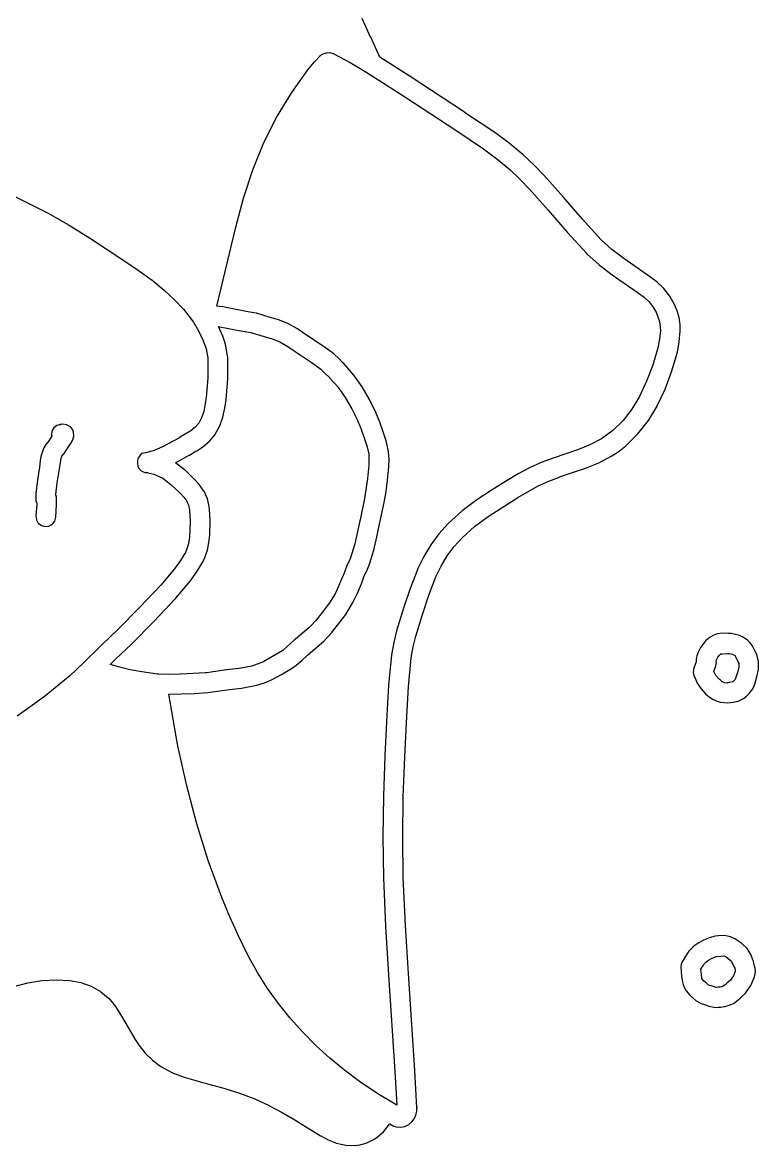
# Model space of a CAD drawing. Extents: x 2 to 598, y 1588 to 7998.
# Drawn here: x 180.6 to 357.8, y 2699.5 to 2969.9 of the extents above; entities that cross this region are included whole.
import ezdxf

# ---------------------------------------------------------------- set-up
doc = ezdxf.new("R2010")
doc.units = 0

msp = doc.modelspace()

# ---------------------------------------------------------------- linework, layer by layer
at = {"layer": 'Calque 1'}
for p, q in [((264.40585, 2966.3509), (262.334391, 2970.839277)), ((264.41975, 2966.3209), (264.40585, 2966.3509)), ((266.65114, 2961.4989), (264.41975, 2966.3209)), ((249.28312, 2958.4388), (250.855181, 2960.3895)), ((250.855181, 2960.3895), (252.24056, 2961.8401)), ((252.24056, 2961.8401), (252.28866, 2961.8801)), ((252.28866, 2961.8801), (252.980441, 2962.310837)), ((252.980441, 2962.310837), (253.77849, 2962.5576)), ((253.77849, 2962.5576), (254.5955, 2962.6066)), ((254.5955, 2962.6066), (254.59629, 2962.5967)), ((254.59629, 2962.5967), (255.3456, 2962.4339)), ((255.3456, 2962.4339), (259.466639, 2960.221712)), ((259.466639, 2960.221712), (263.52236, 2957.8182)), ((273.675, 2957), (266.65114, 2961.4989)), ((245.424175, 2953.039887), (249.28312, 2958.4388)), ((263.52236, 2957.8182), (271.048, 2952.9988)), ((273.685, 2956.9955), (273.675, 2957)), ((287.249, 2948.0834), (273.685, 2956.9955)), ((241.94248, 2947.3547), (245.424175, 2953.039887)), ((271.048, 2952.9988), (284.6472, 2944.0645)), ((238.723709, 2940.983937), (241.91768, 2947.3057)), ((241.91768, 2947.3057), (241.94248, 2947.3547)), ((287.2681, 2948.0704), (287.249, 2948.0834)), ((294.291184, 2943.39905), (287.2681, 2948.0704)), ((284.6472, 2944.0645), (291.559699, 2939.459262)), ((297.768047, 2940.8524), (294.291184, 2943.39905)), ((236.02347, 2934.4212), (238.723709, 2940.983937)), ((291.559699, 2939.459262), (294.833092, 2937.06513)), ((301.121, 2938.0425), (297.768047, 2940.8524)), ((294.833092, 2937.06513), (297.897, 2934.5028)), ((303.704047, 2935.578111), (301.121, 2938.0425)), ((233.766466, 2927.587975), (236.02347, 2934.4212)), ((297.897, 2934.5028), (300.318733, 2932.187353)), ((306.164769, 2933.033689), (303.704047, 2935.578111)), ((173.07961, 2930.7729), (186.56091, 2924.041)), ((300.318733, 2932.187353), (302.65794, 2929.758747)), ((310.830266, 2927.809563), (306.164769, 2933.033689)), ((302.65794, 2929.758747), (307.196771, 2924.663075)), ((315.339556, 2922.579755), (310.830266, 2927.809563)), ((231.96067, 2920.6091), (233.766466, 2927.587975)), ((186.56091, 2924.041), (186.57591, 2924.031)), ((186.57591, 2924.031), (191.824874, 2921.095137)), ((307.196771, 2924.663075), (311.729492, 2919.417816)), ((319.9147, 2917.5539), (315.339556, 2922.579755)), ((191.824874, 2921.095137), (196.93811, 2917.8406)), ((227.3463, 2901.59), (231.95067, 2920.5661)), ((231.95067, 2920.5661), (231.96067, 2920.6091)), ((196.93811, 2917.8406), (204.519348, 2912.872475)), ((311.729492, 2919.417816), (316.4721, 2914.225)), ((322.513582, 2915.201517), (319.9147, 2917.5539)), ((316.4721, 2914.225), (316.4835, 2914.214)), ((316.4835, 2914.214), (319.466853, 2911.493927)), ((325.39232, 2913.024212), (322.513582, 2915.201517)), ((204.519348, 2912.872475), (208.216193, 2910.407866)), ((319.466853, 2911.493927), (322.593231, 2909.116312)), ((331.59, 2908.71), (325.39232, 2913.024212)), ((208.216193, 2910.407866), (211.76871, 2907.8376)), ((322.593231, 2909.116312), (328.7939, 2904.8239)), ((211.76871, 2907.8376), (212.16352, 2907.4986)), ((212.16352, 2907.4986), (214.714362, 2905.414602)), ((331.59109, 2908.7056), (331.59, 2908.71)), ((333.415136, 2907.368772), (331.59109, 2908.7056)), ((335.052586, 2905.794625), (333.415136, 2907.368772)), ((214.714362, 2905.414602), (217.11434, 2903.210687)), ((328.7939, 2904.8239), (328.92412, 2904.7369)), ((328.92412, 2904.7369), (330.268312, 2903.765764)), ((330.268312, 2903.765764), (331.46215, 2902.628737)), ((336.462429, 2903.997391), (335.052586, 2905.794625)), ((337.60365, 2901.9913), (336.462429, 2903.997391)), ((217.11434, 2903.210687), (219.312155, 2900.86418)), ((219.312155, 2900.86418), (221.25651, 2898.3524)), ((228.82941, 2901.3853), (227.3463, 2901.59)), ((234.04253, 2900.3477), (228.82941, 2901.3853)), ((331.46215, 2902.628737), (332.474375, 2901.349342)), ((332.474375, 2901.349342), (333.27373, 2899.9511)), ((338.236736, 2900.450133), (337.60365, 2901.9913)), ((221.25651, 2898.3524), (221.68232, 2897.7819)), ((234.391995, 2900.291125), (234.04253, 2900.3477)), ((235.35046, 2900.1306), (234.391995, 2900.291125)), ((236.25015, 2899.9792), (235.35046, 2900.1306)), ((236.88473, 2899.8614), (236.25015, 2899.9792)), ((239.99307, 2898.9679), (236.88473, 2899.8614)), ((242.228895, 2898.295887), (239.99307, 2898.9679)), ((244.47807, 2897.4414), (242.228895, 2898.295887)), ((333.27373, 2899.9511), (333.28563, 2899.9261)), ((333.28563, 2899.9261), (333.986463, 2897.8783)), ((338.678409, 2898.848413), (338.236736, 2900.450133)), ((338.924539, 2897.205311), (338.678409, 2898.848413)), ((221.68232, 2897.7819), (221.73292, 2897.7129)), ((221.73292, 2897.7129), (222.979728, 2895.621583)), ((222.979728, 2895.621583), (224.011168, 2893.481862)), ((227.80124, 2896.6526), (227.80235, 2896.6545)), ((228.79033, 2894.3276), (227.80124, 2896.6526)), ((227.80235, 2896.6545), (228.04885, 2896.6205)), ((228.04885, 2896.6205), (233.15603, 2895.6015)), ((233.15603, 2895.6015), (234.56214, 2895.3664)), ((234.56214, 2895.3664), (235.43961, 2895.2191)), ((235.43961, 2895.2191), (235.804588, 2895.1495)), ((246.76992, 2896.1557), (244.47807, 2897.4414)), ((248.51245, 2894.9516), (246.76992, 2896.1557)), ((334.18067, 2895.7222), (333.980525, 2893.657737)), ((333.986463, 2897.8783), (334.18067, 2895.7222)), ((338.729016, 2892.975617), (338.97108, 2895.5217)), ((338.971, 2895.54), (338.924539, 2897.205311)), ((338.97108, 2895.5217), (338.971, 2895.54)), ((224.011168, 2893.481862), (224.766738, 2891.306236)), ((229.26472, 2892.9463), (228.79033, 2894.3276)), ((229.50243, 2892.0518), (229.26472, 2892.9463)), ((235.875826, 2895.136581), (235.77499, 2895.1621)), ((235.77499, 2895.1621), (238.72675, 2894.3089)), ((235.804588, 2895.1495), (235.875826, 2895.136581)), ((238.72675, 2894.3089), (240.704498, 2893.714687)), ((240.704498, 2893.714687), (242.57147, 2893.0067)), ((242.57147, 2893.0067), (244.04839, 2892.1365)), ((252.93802, 2891.9895), (248.51245, 2894.9516)), ((333.980525, 2893.657737), (333.58795, 2891.576175)), ((338.266495, 2890.507263), (338.729016, 2892.975617)), ((224.766738, 2891.306236), (225.18594, 2889.1072)), ((229.967, 2889.53), (229.50243, 2892.0518)), ((244.04839, 2892.1365), (245.93406, 2890.8725)), ((245.93406, 2890.8725), (245.96606, 2890.8515)), ((245.96606, 2890.8515), (250.08519, 2888.0961)), ((253.202775, 2891.8056), (252.932997, 2891.995191)), ((252.932997, 2891.995191), (252.93802, 2891.9895)), ((254.08523, 2891.1828), (253.202775, 2891.8056)), ((254.91567, 2890.5932), (254.08523, 2891.1828)), ((255.53527, 2890.1281), (254.91567, 2890.5932)), ((256.89591, 2888.7975), (255.53527, 2890.1281)), ((333.58795, 2891.576175), (332.36838, 2887.379)), ((336.90041, 2885.8091), (338.266495, 2890.507263)), ((225.18594, 2889.1072), (225.189653, 2884.3511)), ((229.96731, 2889.52), (229.967, 2889.53)), ((229.97731, 2889.3804), (229.96731, 2889.52)), ((229.984943, 2884.19625), (229.97731, 2889.3804)), ((250.08519, 2888.0961), (250.11619, 2888.0751)), ((250.11619, 2888.0751), (251.30682, 2887.2374)), ((251.30682, 2887.2374), (252.10418, 2886.6711)), ((257.668773, 2888.016625), (256.89591, 2888.7975)), ((257.910955, 2887.770825), (257.668773, 2888.016625)), ((257.93771, 2887.7417), (257.910955, 2887.770825)), ((260.379915, 2885.010363), (257.93771, 2887.7417)), ((332.36838, 2887.379), (330.876717, 2883.495437)), ((252.10418, 2886.6711), (252.418355, 2886.436125)), ((252.42458, 2886.4401), (252.408722, 2886.440992)), ((252.408722, 2886.440992), (252.66242, 2886.192537)), ((252.418355, 2886.436125), (252.484571, 2886.38715)), ((252.484571, 2886.38715), (252.42458, 2886.4401)), ((252.66242, 2886.192537), (253.47671, 2885.3947)), ((253.47671, 2885.3947), (254.55675, 2884.3012)), ((262.39687, 2882.1405), (260.379915, 2885.010363)), ((335.29903, 2881.637438), (336.89041, 2885.7821)), ((336.89041, 2885.7821), (336.90041, 2885.8091)), ((225.189653, 2884.3511), (224.83299, 2879.5941)), ((229.598, 2879.04), (229.984943, 2884.19625)), ((254.55675, 2884.3012), (254.58465, 2884.2712)), ((254.58465, 2884.2712), (256.57833, 2882.0434)), ((256.57833, 2882.0434), (256.65173, 2881.9514)), ((256.65173, 2881.9514), (258.30538, 2879.5944)), ((264.11146, 2879.140662), (262.39687, 2882.1405)), ((330.876717, 2883.495437), (329.14273, 2879.8002)), ((224.83299, 2879.5941), (224.210308, 2876.215725)), ((229.30844, 2877.0055), (229.59834, 2879.0183)), ((229.59834, 2879.0183), (229.598, 2879.04)), ((258.30538, 2879.5944), (259.841273, 2876.906312)), ((265.6468, 2876.0194), (264.11146, 2879.140662)), ((329.14273, 2879.8002), (327.325461, 2876.800094)), ((333.379, 2877.55), (335.29903, 2881.637438)), ((228.84438, 2874.8992), (229.30844, 2877.0055)), ((259.841273, 2876.906312), (261.28814, 2873.9627)), ((327.325461, 2876.800094), (325.185606, 2874.0536)), ((331.28206, 2874.066392), (333.37812, 2877.5308)), ((333.37812, 2877.5308), (333.379, 2877.55)), ((223.704736, 2874.736041), (223.01605, 2873.442)), ((224.210308, 2876.215725), (223.704736, 2874.736041)), ((228.10965, 2872.798325), (228.84438, 2874.8992)), ((261.28814, 2873.9627), (261.31244, 2873.9057)), ((261.31244, 2873.9057), (262.116488, 2871.96855)), ((266.625783, 2873.670675), (265.6468, 2876.0194)), ((267.42499, 2871.3365), (266.625783, 2873.670675)), ((325.185606, 2874.0536), (322.734144, 2871.638831)), ((328.77327, 2870.844487), (331.28206, 2874.066392)), ((187.661198, 2871.496115), (187.53038, 2870.5521)), ((188.127668, 2872.289159), (187.661198, 2871.496115)), ((188.857473, 2872.849423), (188.127668, 2872.289159)), ((189.7783, 2873.0951), (188.857473, 2872.849423)), ((189.88321, 2873.1281), (189.56473, 2873.083475)), ((189.56473, 2873.083475), (189.7783, 2873.0951)), ((190.27595, 2873.1551), (189.88321, 2873.1281)), ((191.174967, 2873.0254), (190.27497, 2873.1618)), ((190.27497, 2873.1618), (190.27595, 2873.1551)), ((191.682038, 2872.801463), (191.174967, 2873.0254)), ((192.17614, 2872.427), (191.682038, 2872.801463)), ((192.650996, 2871.81273), (192.17614, 2872.427)), ((192.881685, 2871.216788), (192.650996, 2871.81273)), ((192.93062, 2870.2927), (192.881685, 2871.216788)), ((221.09807, 2871.59015), (218.39979, 2869.927)), ((222.176578, 2872.477037), (221.09807, 2871.59015)), ((223.01605, 2873.442), (222.176578, 2872.477037)), ((226.99437, 2870.7501), (228.10965, 2872.798325)), ((262.116488, 2871.96855), (262.82191, 2869.9126)), ((268.14122, 2869.1516), (267.42499, 2871.3365)), ((322.734144, 2871.638831), (319.98205, 2869.6339)), ((186.14752, 2868.2778), (185.691263, 2867.509737)), ((186.71182, 2868.948), (186.14752, 2868.2778)), ((187.6482, 2870.3107), (186.71182, 2868.948)), ((187.53038, 2870.5521), (187.6482, 2870.3107)), ((190.59329, 2866.1323), (192.32084, 2868.6474)), ((192.32084, 2868.6474), (192.71926, 2869.4406)), ((192.71926, 2869.4406), (192.93062, 2870.2927)), ((218.38169, 2869.917), (214.257443, 2867.684087)), ((218.39979, 2869.927), (218.38169, 2869.917)), ((223.97904, 2867.7194), (225.5376, 2869.0289)), ((225.5376, 2869.0289), (225.5655, 2869.0549)), ((225.5655, 2869.0549), (226.97627, 2870.7241)), ((226.97627, 2870.7241), (226.99437, 2870.7501)), ((262.82191, 2869.9126), (262.84261, 2869.8516)), ((262.84261, 2869.8516), (263.54024, 2867.6874)), ((268.72052, 2866.5833), (268.14122, 2869.1516)), ((317.35052, 2868.260411), (314.497886, 2867.116338)), ((319.98205, 2869.6339), (317.35052, 2868.260411)), ((325.84343, 2867.963589), (328.77327, 2870.844487)), ((185.35583, 2866.606), (185.017764, 2865.418577)), ((185.691263, 2867.509737), (185.35583, 2866.606)), ((189.86724, 2864.9773), (190.06464, 2865.4925)), ((190.06464, 2865.4925), (190.59329, 2866.1323)), ((208.955958, 2865.805287), (208.44815, 2865.0478)), ((209.34474, 2866.101), (208.955958, 2865.805287)), ((209.769, 2866.18), (209.34474, 2866.101)), ((209.78454, 2866.182), (209.769, 2866.18)), ((210.12354, 2866.274), (209.78454, 2866.182)), ((210.292, 2866.3), (210.12354, 2866.274)), ((212.263726, 2866.839914), (210.28192, 2866.2965)), ((210.28192, 2866.2965), (210.292, 2866.3)), ((214.257443, 2867.684087), (212.263726, 2866.839914)), ((217.39803, 2863.8895), (220.73581, 2865.7333)), ((220.73581, 2865.7333), (220.75391, 2865.7433)), ((220.75391, 2865.7433), (222.33986, 2866.6461)), ((222.33986, 2866.6461), (222.51918, 2866.7628)), ((222.51918, 2866.7628), (223.97904, 2867.7194)), ((263.54024, 2867.6874), (263.94487, 2865.9682)), ((263.94487, 2865.9682), (263.95487, 2865.9142)), ((263.95487, 2865.9142), (263.95487, 2865.8672)), ((263.95487, 2865.8672), (263.95487, 2863.3004)), ((268.850539, 2864.685377), (268.72052, 2866.5833)), ((314.497886, 2867.116338), (308.35535, 2865.031)), ((319.332256, 2863.860675), (322.48422, 2865.5222)), ((322.48422, 2865.5222), (324.218016, 2866.681799)), ((324.218016, 2866.681799), (325.84343, 2867.963589)), ((184.69851, 2862.8404), (184.15364, 2859.765525)), ((184.853511, 2864.378762), (184.69851, 2862.8404)), ((185.017764, 2865.418577), (184.853511, 2864.378762)), ((189.41404, 2861.9553), (189.679977, 2863.842387)), ((189.679977, 2863.842387), (189.86724, 2864.9773)), ((208.265072, 2864.442995), (208.24624, 2863.728363)), ((208.24624, 2863.728363), (208.369833, 2863.037073)), ((208.44815, 2865.0478), (208.265072, 2864.442995)), ((208.369833, 2863.037073), (208.61403, 2862.5023)), ((219.56483, 2862.2106), (217.39803, 2863.8895)), ((263.95487, 2863.3004), (263.6567, 2860.0882)), ((268.45593, 2859.7078), (268.781046, 2862.893362)), ((268.781046, 2862.893362), (268.850539, 2864.685377)), ((305.433709, 2863.932391), (302.626233, 2862.640975)), ((308.35535, 2865.031), (305.433709, 2863.932391)), ((316.133332, 2862.56665), (319.332256, 2863.860675)), ((188.899833, 2859.04285), (189.41404, 2861.9553)), ((208.61403, 2862.5023), (209.136637, 2861.955225)), ((209.136637, 2861.955225), (209.50287, 2861.7509)), ((209.50287, 2861.7509), (210.08319, 2861.5509)), ((210.08319, 2861.5509), (210.3979, 2861.5029)), ((210.3979, 2861.5029), (210.729545, 2861.456675)), ((210.729545, 2861.456675), (210.4971, 2861.5129)), ((210.4971, 2861.5129), (210.74877, 2861.4739)), ((210.74877, 2861.4739), (212.19467, 2861.169)), ((212.19467, 2861.169), (212.204, 2861.17)), ((212.204, 2861.17), (214.331842, 2860.179725)), ((214.331842, 2860.179725), (216.30556, 2858.6823)), ((219.63403, 2862.1446), (219.56483, 2862.2106)), ((221.935982, 2859.976825), (219.63403, 2862.1446)), ((263.6567, 2860.0882), (263.6448, 2859.9892)), ((299.92379, 2861.198547), (297.31725, 2859.6469)), ((302.626233, 2862.640975), (299.92379, 2861.198547)), ((307.288842, 2859.48993), (309.86222, 2860.4588)), ((309.86222, 2860.4588), (309.89532, 2860.4688)), ((309.89532, 2860.4688), (316.133332, 2862.56665)), ((184.15364, 2859.765525), (183.80347, 2856.5018)), ((188.596, 2856.26), (188.899833, 2859.04285)), ((216.30556, 2858.6823), (218.521778, 2856.549013)), ((223.149849, 2858.654119), (221.935982, 2859.976825)), ((224.27251, 2857.0721), (223.149849, 2858.654119)), ((263.6448, 2859.9892), (262.9668, 2855.282)), ((268.13809, 2856.973388), (268.45593, 2859.7078)), ((293.67181, 2857.367955), (290.015651, 2854.953887)), ((297.31725, 2859.6469), (293.67181, 2857.367955)), ((299.84892, 2855.5552), (304.765506, 2858.328187)), ((304.765506, 2858.328187), (307.288842, 2859.48993)), ((183.80347, 2856.5018), (183.74977, 2855.7633)), ((183.74977, 2855.7633), (183.752, 2855.77)), ((183.752, 2855.77), (183.8001, 2855.001)), ((183.8001, 2855.001), (183.778558, 2854.72775)), ((183.778558, 2854.72775), (183.98614, 2854.1887)), ((188.59616, 2856.154), (188.596, 2856.26)), ((188.72794, 2855.6222), (188.59616, 2856.154)), ((188.78584, 2853.8135), (188.72794, 2855.6222)), ((218.521778, 2856.549013), (219.42757, 2855.58232)), ((219.42757, 2855.58232), (220.13117, 2854.6252)), ((224.28961, 2857.0431), (224.27251, 2857.0721)), ((225.118774, 2855.189003), (224.28961, 2857.0431)), ((225.55277, 2853.3401), (225.118774, 2855.189003)), ((262.9668, 2855.282), (261.85886, 2850.1712)), ((267.68285, 2854.2977), (268.13809, 2856.973388)), ((290.015651, 2854.953887), (286.450567, 2852.291777)), ((292.744359, 2850.980913), (299.84892, 2855.5552)), ((183.98614, 2853.8642), (183.78408, 2851.1052)), ((183.98614, 2854.1887), (183.98614, 2853.8642)), ((188.5719, 2850.7615), (188.78584, 2853.8135)), ((220.13117, 2854.6252), (220.53072, 2853.683089)), ((220.53072, 2853.683089), (220.774683, 2852.564138)), ((220.774683, 2852.564138), (220.92492, 2849.8916)), ((225.717696, 2851.557797), (225.55277, 2853.3401)), ((266.55062, 2849.1069), (267.68285, 2854.2977)), ((286.450567, 2852.291777), (283.07835, 2849.2687)), ((183.78408, 2851.1052), (183.900513, 2850.175981)), ((183.900513, 2850.175981), (184.363697, 2849.362061)), ((184.363697, 2849.362061), (185.10311, 2848.787367)), ((187.749267, 2849.119047), (188.323942, 2849.858454)), ((188.323942, 2849.858454), (188.5719, 2850.7615)), ((220.92492, 2849.8536), (220.765945, 2845.908925)), ((220.92492, 2849.8916), (220.92492, 2849.8536)), ((225.670147, 2846.465412), (225.73965, 2849.9035)), ((225.73965, 2849.9035), (225.717696, 2851.557797)), ((261.80976, 2849.9397), (260.57624, 2844.3431)), ((261.85886, 2850.1712), (261.80976, 2849.9397)), ((283.07835, 2849.2687), (280.826116, 2846.808109)), ((289.452453, 2848.528464), (292.744359, 2850.980913)), ((185.10311, 2848.787367), (186.00617, 2848.5394)), ((186.00617, 2848.5394), (186.93537, 2848.655855)), ((186.93537, 2848.655855), (187.749267, 2849.119047)), ((265.92792, 2846.0796), (266.55062, 2849.1069)), ((280.826116, 2846.808109), (278.867803, 2844.146125)), ((286.44712, 2845.8406), (289.452453, 2848.528464)), ((220.446992, 2844.113203), (219.89552, 2842.4732)), ((220.765945, 2845.908925), (220.446992, 2844.113203)), ((225.11127, 2842.8564), (225.477162, 2844.671898)), ((225.477162, 2844.671898), (225.670147, 2846.465412)), ((260.52504, 2844.1235), (259.57161, 2841.0405)), ((260.57624, 2844.3431), (260.52504, 2844.1235)), ((265.15329, 2842.8121), (265.92792, 2846.0796)), ((278.867803, 2844.146125), (277.183221, 2841.329828)), ((284.537126, 2843.754928), (286.42382, 2845.8176)), ((286.42382, 2845.8176), (286.44712, 2845.8406)), ((219.89552, 2842.4732), (218.620854, 2840.392728)), ((224.25761, 2840.4256), (225.10097, 2842.8364)), ((225.10097, 2842.8364), (225.11127, 2842.8564)), ((264.11615, 2839.4676), (265.15329, 2842.8121)), ((277.183221, 2841.329828), (275.75218, 2838.4063)), ((281.401475, 2839.034384), (282.865706, 2841.481225)), ((282.865706, 2841.481225), (284.537126, 2843.754928)), ((218.620854, 2840.392728), (217.163935, 2838.375875)), ((222.666065, 2837.776337), (224.17701, 2840.2639)), ((224.17701, 2840.2639), (224.25761, 2840.4256)), ((258.40527, 2838.4629), (257.69937, 2836.4795)), ((258.69673, 2839.1), (258.40527, 2838.4629)), ((259.36387, 2840.5749), (258.69673, 2839.1)), ((259.57161, 2841.0405), (259.36387, 2840.5749)), ((263.45147, 2837.908075), (264.11615, 2839.4676)), ((280.13635, 2836.4523), (281.401475, 2839.034384)), ((217.163935, 2838.375875), (213.8685, 2834.4509)), ((220.99477, 2835.457), (222.666065, 2837.776337)), ((257.66577, 2836.3985), (255.91756, 2832.5326)), ((257.69937, 2836.4795), (257.66577, 2836.3985)), ((262.19327, 2834.7713), (262.87694, 2836.6973)), ((262.87694, 2836.6973), (263.45147, 2837.908075)), ((275.74218, 2838.3893), (273.89773, 2833.620375)), ((275.75218, 2838.4063), (275.74218, 2838.3893)), ((278.421475, 2832.009788), (280.13635, 2836.4523)), ((213.8685, 2834.4509), (208.716252, 2829.017225)), ((217.47354, 2831.267), (220.99477, 2835.457)), ((261.235765, 2832.475288), (262.19327, 2834.7713)), ((273.89773, 2833.620375), (272.32688, 2828.872)), ((212.206239, 2825.706075), (217.40534, 2831.19)), ((217.40534, 2831.19), (217.45134, 2831.241)), ((217.45134, 2831.241), (217.47354, 2831.267)), ((255.82926, 2832.3666), (254.48206, 2830.1734)), ((255.87626, 2832.4496), (255.82926, 2832.3666)), ((255.91756, 2832.5326), (255.87626, 2832.4496)), ((260.12931, 2830.2134), (261.235765, 2832.475288)), ((276.889, 2827.38), (278.421475, 2832.009788)), ((208.716252, 2829.017225), (203.497, 2823.7208)), ((252.71576, 2827.831), (251.18045, 2825.9334)), ((254.48206, 2830.1734), (252.71576, 2827.831)), ((258.39608, 2827.3862), (260.12931, 2830.2134)), ((272.32688, 2828.872), (270.67325, 2823.414725)), ((206.86544, 2820.2868), (212.206239, 2825.706075)), ((251.18045, 2825.9334), (249.88389, 2824.5159)), ((256.43961, 2824.805), (258.39608, 2827.3862)), ((275.307285, 2822.1488), (276.8891, 2827.3736)), ((276.8891, 2827.3736), (276.889, 2827.38)), ((203.497, 2823.7208), (199.66571, 2820.0988)), ((249.51548, 2824.1881), (246.36166, 2821.4926)), ((249.83019, 2824.4599), (249.51548, 2824.1881)), ((249.88389, 2824.5159), (249.83019, 2824.4599)), ((253.12405, 2820.9763), (254.94875, 2822.9451)), ((254.94875, 2822.9451), (256.43961, 2824.805)), ((270.67325, 2823.414725), (269.980501, 2820.588456)), ((347.01821, 2822.387033), (346.14489, 2821.8952)), ((347.83231, 2822.677687), (347.01821, 2822.387033)), ((349.25219, 2822.8445), (347.83231, 2822.677687)), ((350.51524, 2822.7728), (349.2502, 2822.8478)), ((349.2502, 2822.8478), (349.25219, 2822.8445)), ((351.27075, 2822.7498), (350.51524, 2822.7728)), ((353.2219, 2822.306237), (351.27075, 2822.7498)), ((354.202036, 2821.854314), (353.2219, 2822.306237)), ((199.66571, 2820.0988), (199.01769, 2819.4472)), ((203.04761, 2816.6783), (206.81534, 2820.2388)), ((206.81534, 2820.2388), (206.86544, 2820.2868)), ((245.97974, 2821.1624), (243.33494, 2818.793)), ((246.06194, 2821.2394), (245.97974, 2821.1624)), ((246.36166, 2821.4926), (246.06194, 2821.2394)), ((249.25607, 2817.6654), (253.12405, 2820.9763)), ((269.980501, 2820.588456), (269.44592, 2817.6861)), ((274.19107, 2816.9717), (274.670237, 2819.557438)), ((274.670237, 2819.557438), (275.307285, 2822.1488)), ((345.13875, 2821.0715), (343.821695, 2819.44505)), ((346.14489, 2821.8952), (345.13875, 2821.0715)), ((355.1501, 2821.199), (354.202036, 2821.854314)), ((355.819733, 2820.53453), (355.1501, 2821.199)), ((356.278295, 2819.902187), (355.819733, 2820.53453)), ((356.78669, 2818.9614), (356.278295, 2819.902187)), ((199.01769, 2819.4472), (195.42101, 2815.851)), ((242.26323, 2818.1285), (238.66448, 2816.0304)), ((242.32573, 2818.1675), (242.26323, 2818.1285)), ((243.25384, 2818.724), (242.32573, 2818.1675)), ((243.33494, 2818.793), (243.25384, 2818.724)), ((247.84685, 2816.33), (249.25607, 2817.6654)), ((269.445, 2817.66), (268.733695, 2810.325087)), ((269.44592, 2817.6861), (269.445, 2817.66)), ((273.514723, 2809.959563), (274.19107, 2816.9717)), ((342.91869, 2817.0774), (342.82159, 2816.5705)), ((342.99469, 2817.4397), (342.91869, 2817.0774)), ((343.335662, 2818.485772), (342.99469, 2817.4397)), ((343.821695, 2819.44505), (343.335662, 2818.485772)), ((347.70992, 2816.4854), (347.982498, 2817.055562)), ((347.982498, 2817.055562), (348.43494, 2817.5892)), ((348.43494, 2817.5892), (348.76928, 2817.8776)), ((348.76928, 2817.8776), (348.83538, 2817.9276)), ((348.83538, 2817.9276), (348.76928, 2817.8776)), ((348.76928, 2817.8776), (348.820367, 2817.806898)), ((348.820367, 2817.806898), (349.219455, 2817.856712)), ((349.219455, 2817.856712), (350.40226, 2817.9814)), ((350.40226, 2817.9814), (350.754937, 2817.97515)), ((350.754937, 2817.97515), (350.74229, 2817.9914)), ((350.74229, 2817.9914), (350.74306, 2817.9859)), ((350.74306, 2817.9859), (351.550698, 2817.78855)), ((351.550698, 2817.78855), (352.08406, 2817.5177)), ((352.08406, 2817.5177), (352.62253, 2816.5916)), ((357.408013, 2817.701775), (356.78669, 2818.9614)), ((357.82436, 2816.0556), (357.408013, 2817.701775)), ((195.28975, 2815.726), (191.97005, 2812.5727)), ((195.42101, 2815.851), (195.28975, 2815.726)), ((201.67214, 2815.3025), (201.689, 2815.31)), ((203.656, 2814.7309), (201.67214, 2815.3025)), ((201.689, 2815.31), (203.03001, 2816.6613)), ((203.03001, 2816.6613), (203.04761, 2816.6783)), ((206.468799, 2814.076863), (203.656, 2814.7309)), ((232.69017, 2814.3614), (229.77458, 2814.0761)), ((232.73207, 2814.3714), (232.69017, 2814.3614)), ((235.72207, 2814.9362), (232.73207, 2814.3714)), ((235.80007, 2814.9572), (235.72207, 2814.9362)), ((238.56528, 2815.9804), (235.80007, 2814.9572)), ((238.60248, 2815.9964), (238.56528, 2815.9804)), ((238.66448, 2816.0304), (238.60248, 2815.9964)), ((242.909005, 2812.88895), (244.93902, 2814.1545)), ((244.93902, 2814.1545), (246.04696, 2814.8319)), ((246.04696, 2814.8319), (247.84685, 2816.33)), ((342.167, 2814.2), (342.1112, 2813.3742)), ((342.16751, 2814.2144), (342.167, 2814.2)), ((342.645, 2815.56), (342.16751, 2814.2144)), ((342.64593, 2815.5628), (342.645, 2815.56)), ((342.79269, 2815.9317), (342.64593, 2815.5628)), ((342.82159, 2816.5705), (342.79269, 2815.9317)), ((347.1459, 2813.8999), (347.53502, 2814.9877)), ((347.53502, 2814.9877), (347.664738, 2815.780112)), ((347.63322, 2816.1019), (347.64322, 2816.1309)), ((347.664738, 2815.780112), (347.63322, 2816.1019)), ((347.64322, 2816.1309), (347.70992, 2816.4854)), ((352.62253, 2816.5916), (353.05816, 2815.5524)), ((353.05358, 2814.6805), (352.82355, 2813.6559)), ((353.05816, 2815.5524), (353.05358, 2814.6805)), ((357.43782, 2812.353), (357.800815, 2814.097912)), ((357.800815, 2814.097912), (357.82436, 2816.0556)), ((191.97005, 2812.5727), (185.760471, 2807.569612)), ((209.29338, 2813.5723), (206.468799, 2814.076863)), ((213.08539, 2813.006), (209.29338, 2813.5723)), ((213.09539, 2812.996), (213.08539, 2813.006)), ((213.299, 2812.97), (213.09539, 2812.996)), ((213.34176, 2812.977), (213.299, 2812.97)), ((215.840293, 2812.941813), (213.34176, 2812.977)), ((218.497, 2813.03), (215.840293, 2812.941813)), ((218.543, 2813.03), (218.497, 2813.03)), ((218.61938, 2813.0296), (218.543, 2813.03)), ((224.634, 2813.32), (218.61938, 2813.0296)), ((224.70667, 2813.3127), (224.634, 2813.32)), ((224.9325, 2813.3457), (224.70667, 2813.3127)), ((229.61128, 2814.0511), (224.9325, 2813.3457)), ((229.77458, 2814.0761), (229.61128, 2814.0511)), ((238.880298, 2810.925538), (240.70259, 2811.6972)), ((240.70259, 2811.6972), (242.909005, 2812.88895)), ((342.1082, 2813.3792), (342.108, 2813.37)), ((342.108, 2813.37), (342.247703, 2812.641987)), ((342.1112, 2813.3642), (342.1082, 2813.3792)), ((342.1112, 2813.3742), (342.1112, 2813.3642)), ((342.247703, 2812.641987), (342.40773, 2812.2781)), ((342.40773, 2812.2781), (342.530205, 2812.002475)), ((342.530205, 2812.002475), (342.52038, 2812.0378)), ((342.52038, 2812.0378), (343.07465, 2810.814388)), ((346.8849, 2813.8125), (346.8952, 2813.8025)), ((346.8849, 2813.8045), (346.8849, 2813.8125)), ((346.8952, 2813.7925), (346.8849, 2813.8045)), ((346.8952, 2813.8025), (346.8952, 2813.7925)), ((347.055, 2813.67), (347.1459, 2813.8999)), ((347.05966, 2813.6654), (347.055, 2813.67)), ((347.56609, 2812.6706), (347.05966, 2813.6654)), ((348.4296, 2811.7275), (347.56609, 2812.6706)), ((348.66008, 2811.5368), (348.4296, 2811.7275)), ((349.06781, 2811.1767), (348.66008, 2811.5368)), ((351.91301, 2811.4979), (351.60037, 2811.1775)), ((352.16984, 2811.7372), (351.91301, 2811.4979)), ((352.82355, 2813.6559), (352.16984, 2811.7372)), ((356.955332, 2810.584487), (357.43782, 2812.353)), ((225.20948, 2808.5651), (230.41588, 2809.3449)), ((230.41588, 2809.3449), (233.28444, 2809.625)), ((233.28444, 2809.625), (237.03408, 2810.3392)), ((237.03408, 2810.3392), (238.880298, 2810.925538)), ((268.733695, 2810.325087), (268.31639, 2803.0981)), ((273.09915, 2802.7927), (273.514723, 2809.959563)), ((343.07465, 2810.814388), (343.97662, 2809.4529)), ((343.97662, 2809.4529), (345.0825, 2808.254)), ((349.12721, 2811.1427), (349.06781, 2811.1767)), ((349.659165, 2810.952425), (349.12721, 2811.1427)), ((350.34367, 2810.8694), (349.659165, 2810.952425)), ((350.455195, 2810.8944), (350.34367, 2810.8694)), ((350.86147, 2810.9554), (350.455195, 2810.8944)), ((351.57357, 2811.1605), (350.86147, 2810.9554)), ((351.59737, 2811.1775), (351.57357, 2811.1605)), ((351.60037, 2811.1775), (351.59737, 2811.1775)), ((355.58987, 2808.3569), (356.443601, 2809.48297)), ((356.443601, 2809.48297), (356.955332, 2810.584487)), ((185.760471, 2807.569612), (179.27265, 2802.9149)), ((215.79713, 2808.1543), (218.73752, 2808.2463)), ((217.9262, 2796.1881), (215.79713, 2808.1543)), ((218.73752, 2808.2463), (221.903225, 2808.3484)), ((221.903225, 2808.3484), (225.20948, 2808.5651)), ((345.0825, 2808.254), (345.55069, 2807.8706)), ((345.55069, 2807.8706), (345.9424, 2807.5223)), ((345.9424, 2807.5223), (346.70307, 2806.9926)), ((346.70307, 2806.9926), (347.615942, 2806.549878)), ((347.615942, 2806.549878), (348.54246, 2806.260775)), ((348.54246, 2806.260775), (350.39535, 2806.0661)), ((350.39535, 2806.0661), (351.74256, 2806.2345)), ((351.74256, 2806.2345), (352.88077, 2806.512175)), ((352.88077, 2806.512175), (354.22148, 2807.1575)), ((354.22148, 2807.1575), (354.95115, 2807.7394)), ((354.95115, 2807.7394), (355.2395, 2808.0386)), ((355.2395, 2808.0386), (355.265859, 2808.045387)), ((355.265859, 2808.045387), (355.58987, 2808.3569)), ((268.317, 2803.09), (267.831989, 2793.354314)), ((268.31639, 2803.0981), (268.317, 2803.09)), ((272.617014, 2793.109103), (273.09915, 2802.7927)), ((217.996, 2795.8), (217.9262, 2796.1881)), ((217.996, 2795.79), (217.996, 2795.8)), ((217.99665, 2795.7778), (217.996, 2795.79)), ((220.053962, 2786.463777), (217.99665, 2795.7778)), ((267.831989, 2793.354314), (267.483083, 2783.595012)), ((272.27138, 2783.435875), (272.617014, 2793.109103)), ((222.471466, 2777.250262), (220.053962, 2786.463777)), ((267.483083, 2783.595012), (267.340295, 2773.814955)), ((272.130083, 2773.775884), (272.27138, 2783.435875)), ((225.298562, 2768.172142), (222.471466, 2777.250262)), ((267.340295, 2773.814955), (267.47364, 2764.017)), ((272.26096, 2764.132), (272.130083, 2773.775884)), ((228.58465, 2759.2643), (225.298562, 2768.172142)), ((267.47364, 2764.017), (267.473, 2763.99)), ((267.473, 2763.99), (268.022028, 2752.295134)), ((272.806474, 2752.526445), (272.26096, 2764.132)), ((230.510507, 2754.616078), (228.58465, 2759.2643)), ((232.571494, 2750.038225), (230.510507, 2754.616078)), ((268.022028, 2752.295134), (268.726295, 2740.627175)), ((273.508043, 2740.910738), (272.806474, 2752.526445)), ((234.786214, 2745.546809), (232.571494, 2750.038225)), ((345.96402, 2749.5296), (344.49641, 2748.8754)), ((347.35143, 2749.938375), (345.96402, 2749.5296)), ((348.82845, 2750.1115), (347.35143, 2749.938375)), ((349.912021, 2750.037975), (348.8271, 2750.1162)), ((348.8271, 2750.1162), (348.82845, 2750.1115)), ((351.07399, 2749.7565), (349.912021, 2750.037975)), ((352.114783, 2749.292225), (351.07399, 2749.7565)), ((352.8315, 2748.8305), (352.114783, 2749.292225)), ((342.10689, 2747.3685), (341.05734, 2746.3463)), ((342.544593, 2747.759625), (342.10689, 2747.3685)), ((343.41017, 2748.3555), (342.544593, 2747.759625)), ((344.49641, 2748.8754), (343.41017, 2748.3555)), ((353.831833, 2748.147587), (352.8315, 2748.8305)), ((355.04584, 2746.9432), (353.831833, 2748.147587)), ((355.935505, 2745.497938), (355.04584, 2746.9432)), ((237.17327, 2741.1579), (234.786214, 2745.546809)), ((340.1282, 2745.0022), (339.41507, 2743.7795)), ((340.58399, 2745.6332), (340.1282, 2745.0022)), ((340.70698, 2745.8352), (340.58399, 2745.6332)), ((341.05734, 2746.3463), (340.70698, 2745.8352)), ((345.16276, 2743.6648), (345.76427, 2744.1707)), ((345.76427, 2744.1707), (346.52081, 2744.5216)), ((346.52081, 2744.5216), (347.58845, 2745.012)), ((347.58845, 2745.012), (348.738243, 2745.146975)), ((348.738243, 2745.146975), (349.57851, 2745.1903)), ((349.57845, 2745.1903), (350.12777, 2744.8611)), ((349.57851, 2745.1903), (349.57845, 2745.1903)), ((350.12777, 2744.8611), (351.23571, 2744.0214)), ((351.23571, 2744.0214), (351.99019, 2742.4949)), ((356.51707, 2744.0886), (355.935505, 2745.497938)), ((356.79715, 2743.1176), (356.51707, 2744.0886)), ((239.581443, 2737.359558), (237.17327, 2741.1579)), ((339.10036, 2742.5476), (339.099, 2742.55)), ((339.099, 2742.55), (339.27108, 2740.3171)), ((339.174615, 2743.184812), (339.10036, 2742.5476)), ((339.41507, 2743.7795), (339.174615, 2743.184812)), ((343.9484, 2742.0318), (344.14787, 2742.3775)), ((343.9494, 2742.0323), (343.9484, 2742.0318)), ((344.05638, 2740.7207), (343.9494, 2742.0323)), ((344.14787, 2742.3775), (344.61813, 2743.0291)), ((344.61813, 2743.0291), (344.80106, 2743.3278)), ((344.80106, 2743.3278), (344.81136, 2743.3408)), ((344.81136, 2743.3408), (345.16276, 2743.6648)), ((352.2072, 2741.442), (351.762128, 2740.349762)), ((351.99019, 2742.4949), (352.07549, 2742.2499)), ((352.07549, 2742.2499), (352.1835, 2741.6898)), ((352.1835, 2741.6898), (352.2305, 2741.527)), ((352.2305, 2741.527), (352.2072, 2741.442)), ((356.86435, 2742.7481), (356.79715, 2743.1176)), ((357.01111, 2742.1874), (356.86435, 2742.7481)), ((356.99971, 2740.8769), (357.061761, 2741.468663)), ((357.061761, 2741.468663), (357.01111, 2742.1874)), ((178.4405, 2737.8307), (181.832397, 2738.67898)), ((181.832397, 2738.67898), (185.241017, 2739.245362)), ((185.241017, 2739.245362), (188.635354, 2739.465114)), ((188.635354, 2739.465114), (191.9844, 2739.2735)), ((191.9844, 2739.2735), (194.611066, 2738.74932)), ((194.611066, 2738.74932), (197.102064, 2737.870587)), ((268.726295, 2740.627175), (270.23924, 2717.353)), ((275.021, 2717.63), (273.508043, 2740.910738)), ((339.27108, 2740.3171), (339.389982, 2739.27385)), ((339.389982, 2739.27385), (339.76201, 2737.9606)), ((344.20262, 2739.7864), (344.05638, 2740.7207)), ((344.67391, 2739.1219), (344.20262, 2739.7864)), ((345.26715, 2738.6092), (344.67391, 2739.1219)), ((345.80356, 2738.1813), (345.26715, 2738.6092)), ((350.21145, 2738.6008), (349.78667, 2738.2014)), ((351.03828, 2739.3383), (350.21145, 2738.6008)), ((351.762128, 2740.349762), (351.03828, 2739.3383)), ((355.94733, 2738.028537), (356.8235, 2740.1421)), ((356.8235, 2740.1421), (356.99971, 2740.8769)), ((197.102064, 2737.870587), (199.36587, 2736.629286)), ((199.36587, 2736.629286), (201.31096, 2735.0174)), ((242.207224, 2733.706687), (239.581443, 2737.359558)), ((339.76201, 2737.9606), (340.425842, 2736.744075)), ((340.425842, 2736.744075), (341.2384, 2735.7701)), ((341.2384, 2735.7701), (342.06936, 2735.0301)), ((346.44124, 2737.9808), (345.80356, 2738.1813)), ((347.63497, 2737.5974), (346.44124, 2737.9808)), ((347.63797, 2737.5974), (347.63497, 2737.5974)), ((348.01004, 2737.6424), (347.63797, 2737.5974)), ((348.46686, 2737.6724), (348.01004, 2737.6424)), ((348.61104, 2737.6894), (348.46686, 2737.6724)), ((348.87975, 2737.7734), (348.543233, 2737.692025)), ((348.543233, 2737.692025), (348.61104, 2737.6894)), ((349.15932, 2737.8334), (348.87975, 2737.7734)), ((349.78667, 2738.2014), (349.15932, 2737.8334)), ((353.41957, 2735.0385), (354.67066, 2736.2095)), ((354.67066, 2736.2095), (355.94733, 2738.028537)), ((201.31096, 2735.0174), (201.32126, 2735.0074)), ((201.32126, 2735.0074), (202.968399, 2733.013298)), ((202.968399, 2733.013298), (204.440723, 2730.717012)), ((245.035503, 2730.201848), (242.207224, 2733.706687)), ((342.06936, 2735.0301), (342.82507, 2734.390662)), ((342.82507, 2734.390662), (344.03513, 2733.7165)), ((344.03513, 2733.7165), (344.78857, 2733.4762)), ((344.78857, 2733.4762), (345.847615, 2733.0841)), ((345.847615, 2733.0841), (347.45611, 2732.8039)), ((349.49216, 2732.9689), (349.70455, 2733.0149)), ((349.70455, 2733.0149), (350.54223, 2733.2082)), ((350.54223, 2733.2082), (351.792343, 2733.769387)), ((351.792343, 2733.769387), (352.84648, 2734.5099)), ((352.84648, 2734.5099), (353.41957, 2735.0385)), ((204.440723, 2730.717012), (207.38446, 2725.5873)), ((347.45611, 2732.8039), (348.20439, 2732.8339)), ((348.20439, 2732.8339), (348.45502, 2732.8679)), ((348.45502, 2732.8679), (348.77076, 2732.8869)), ((348.77076, 2732.8869), (349.49216, 2732.9689)), ((248.05117, 2726.8476), (245.035503, 2730.201848)), ((207.38446, 2725.5873), (207.38446, 2725.5773)), ((207.38446, 2725.5773), (208.659373, 2723.645634)), ((251.238855, 2723.646525), (248.05117, 2726.8476)), ((208.659373, 2723.645634), (210.141188, 2721.7882)), ((254.58359, 2720.601), (251.238855, 2723.646525)), ((210.141188, 2721.7882), (211.866246, 2720.079566)), ((211.866246, 2720.079566), (213.87089, 2718.5943)), ((258.070381, 2717.713662), (254.58359, 2720.601)), ((213.87089, 2718.5943), (216.668163, 2717.078081)), ((216.668163, 2717.078081), (219.528184, 2715.96855)), ((261.68393, 2714.9869), (258.070381, 2717.713662)), ((270.23924, 2717.353), (270.24, 2717.35)), ((270.24, 2717.35), (270.71025, 2709.2911)), ((275.02166, 2717.616), (275.021, 2717.63)), ((275.54565, 2708.6321), (275.02166, 2717.616)), ((219.528184, 2715.96855), (225.12709, 2714.3976)), ((225.12709, 2714.3976), (225.14669, 2714.3876)), ((225.14669, 2714.3876), (229.026574, 2713.341778)), ((266.12539, 2711.969687), (261.68393, 2714.9869)), ((229.026574, 2713.341778), (232.821315, 2712.16645)), ((232.821315, 2712.16645), (236.494143, 2710.795447)), ((270.71025, 2709.2911), (266.12539, 2711.969687)), ((236.494143, 2710.795447), (240.00829, 2709.1626)), ((240.00829, 2709.1626), (240.05949, 2709.1366)), ((240.05949, 2709.1366), (243.106872, 2707.505548)), ((275.54848, 2707.776052), (275.52605, 2708.8181)), ((275.52605, 2708.8181), (275.54565, 2708.6321)), ((243.106872, 2707.505548), (246.13155, 2705.695387)), ((274.907078, 2705.96323), (275.32886, 2706.818987)), ((275.32886, 2706.818987), (275.54848, 2707.776052)), ((246.13155, 2705.695387), (252.31149, 2701.8863)), ((267.481978, 2702.805183), (269.05823, 2704.729)), ((269.05823, 2704.729), (269.9729, 2704.2158)), ((269.9729, 2704.2158), (270.52274, 2704.0226)), ((270.52274, 2704.0226), (271.632862, 2703.94395)), ((271.632862, 2703.94395), (272.664564, 2704.1623)), ((272.664564, 2704.1623), (273.575423, 2704.611425)), ((273.575423, 2704.611425), (274.32302, 2705.2251)), ((274.32302, 2705.2251), (274.907078, 2705.96323)), ((252.31149, 2701.8863), (252.38849, 2701.8423)), ((252.38849, 2701.8423), (254.201891, 2700.926531)), ((254.201891, 2700.926531), (256.204946, 2700.1383)), ((263.324997, 2700.111311), (265.558025, 2701.232712)), ((265.558025, 2701.232712), (267.481978, 2702.805183)), ((256.204946, 2700.1383), (258.391505, 2699.626669)), ((258.391505, 2699.626669), (260.75542, 2699.5407)), ((260.75542, 2699.5407), (260.82152, 2699.5407)), ((260.82152, 2699.5407), (262.10465, 2699.750924)), ((262.10465, 2699.750924), (263.324997, 2700.111311))]:
    msp.add_line(p, q, dxfattribs=at)

doc.saveas('drawing.dxf')
